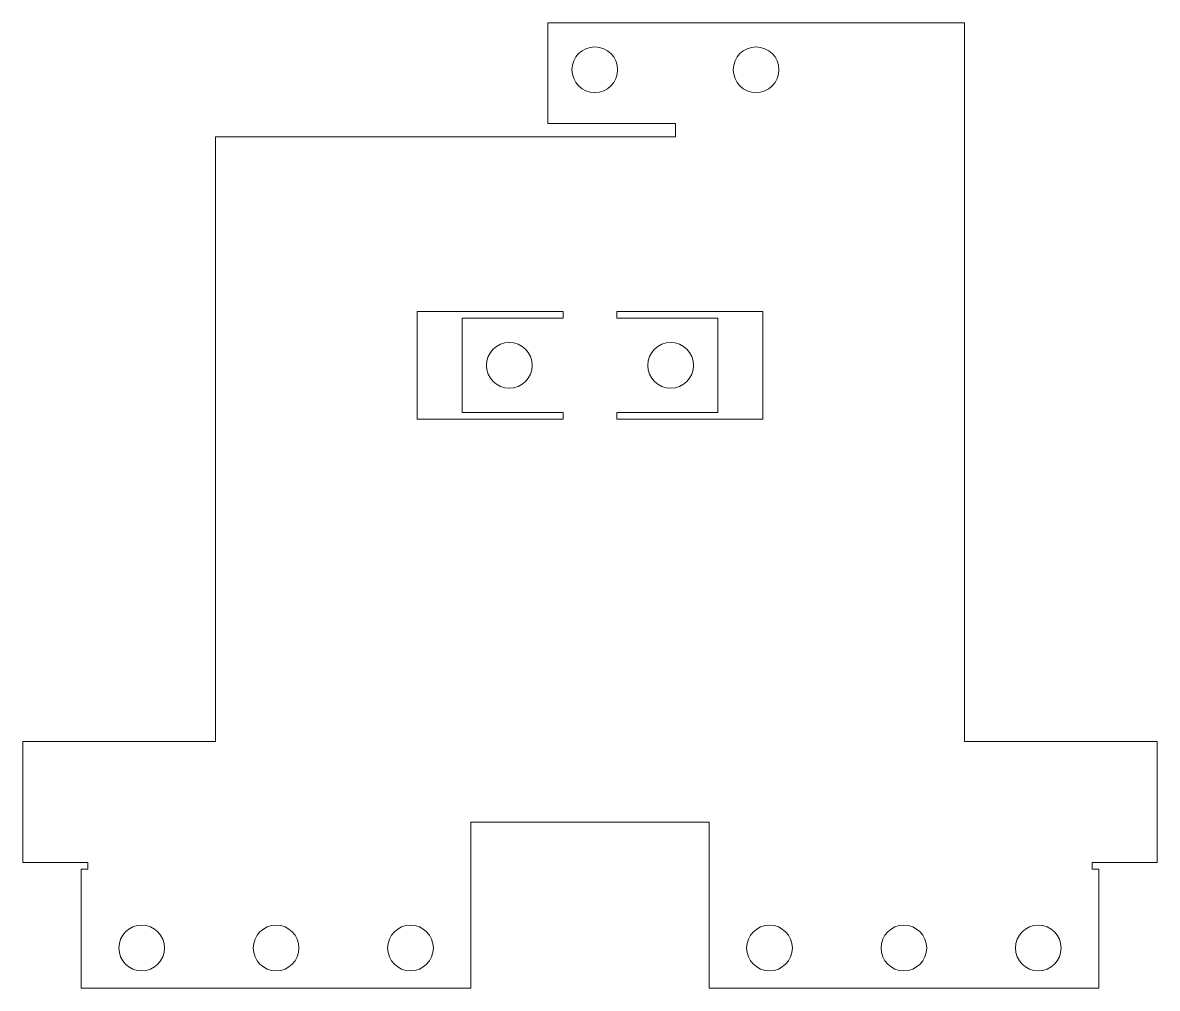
# Model space of a CAD drawing. Header units: millimetres. Extents: x -38.7 to 45.7, y -12.4 to 59.5.
import ezdxf

# ---------------------------------------------------------------- set-up
doc = ezdxf.new("R2010")
doc.units = ezdxf.units.MM

msp = doc.modelspace()

# ---------------------------------------------------------------- linework, layer by layer
at = {"color": 7, "linetype": 'Continuous', "lineweight": 15}
for p, q in [((0.356, 59.5), (0.356, 52)), ((31.356, 59.5), (0.356, 59.5)), ((31.356, 6), (31.356, 59.5)), ((0.356, 52), (9.856, 52)), ((9.856, 52), (9.856, 51)), ((-24.356, 51), (-24.356, 6)), ((9.856, 51), (-24.356, 51)), ((-9.356, 38), (1.5, 38)), ((-9.356, 30), (-9.356, 38)), ((1.5, 38), (1.5, 37.5)), ((5.5, 38), (16.356, 38)), ((5.5, 37.5), (5.5, 38)), ((16.356, 38), (16.356, 30)), ((-6, 37.5), (-6, 30.5)), ((1.5, 37.5), (-6, 37.5)), ((13, 37.5), (5.5, 37.5)), ((13, 30.5), (13, 37.5)), ((-6, 30.5), (1.5, 30.5)), ((1.5, 30.5), (1.5, 30)), ((5.5, 30.5), (13, 30.5)), ((5.5, 30), (5.5, 30.5)), ((1.5, 30), (-9.356, 30)), ((16.356, 30), (5.5, 30)), ((-38.712, 6), (-38.712, -3)), ((-24.356, 6), (-38.712, 6)), ((45.712, 6), (31.356, 6)), ((45.712, -3), (45.712, 6)), ((-5.356, 0), (12.356, 0)), ((-5.356, 0), (-5.356, -12.356)), ((12.356, -12.356), (12.356, 0)), ((-38.712, -3), (-33.856, -3)), ((-33.856, -3), (-33.856, -3.5)), ((40.856, -3), (45.712, -3)), ((40.856, -3.5), (40.856, -3)), ((-34.356, -12.356), (-34.356, -3.5)), ((-33.856, -3.5), (-34.356, -3.5)), ((41.356, -3.5), (40.856, -3.5)), ((41.356, -3.5), (41.356, -12.356)), ((-5.356, -12.356), (-34.356, -12.356)), ((41.356, -12.356), (12.356, -12.356))]:
    msp.add_line(p, q, dxfattribs=at)
for centre in [(3.856, 56), (15.856, 56), (-2.5, 34), (9.5, 34), (-29.856, -9.356), (-19.856, -9.356), (-9.856, -9.356), (16.856, -9.356), (26.856, -9.356), (36.856, -9.356)]:
    msp.add_circle(centre, 1.7, dxfattribs=at)

doc.saveas('drawing.dxf')
